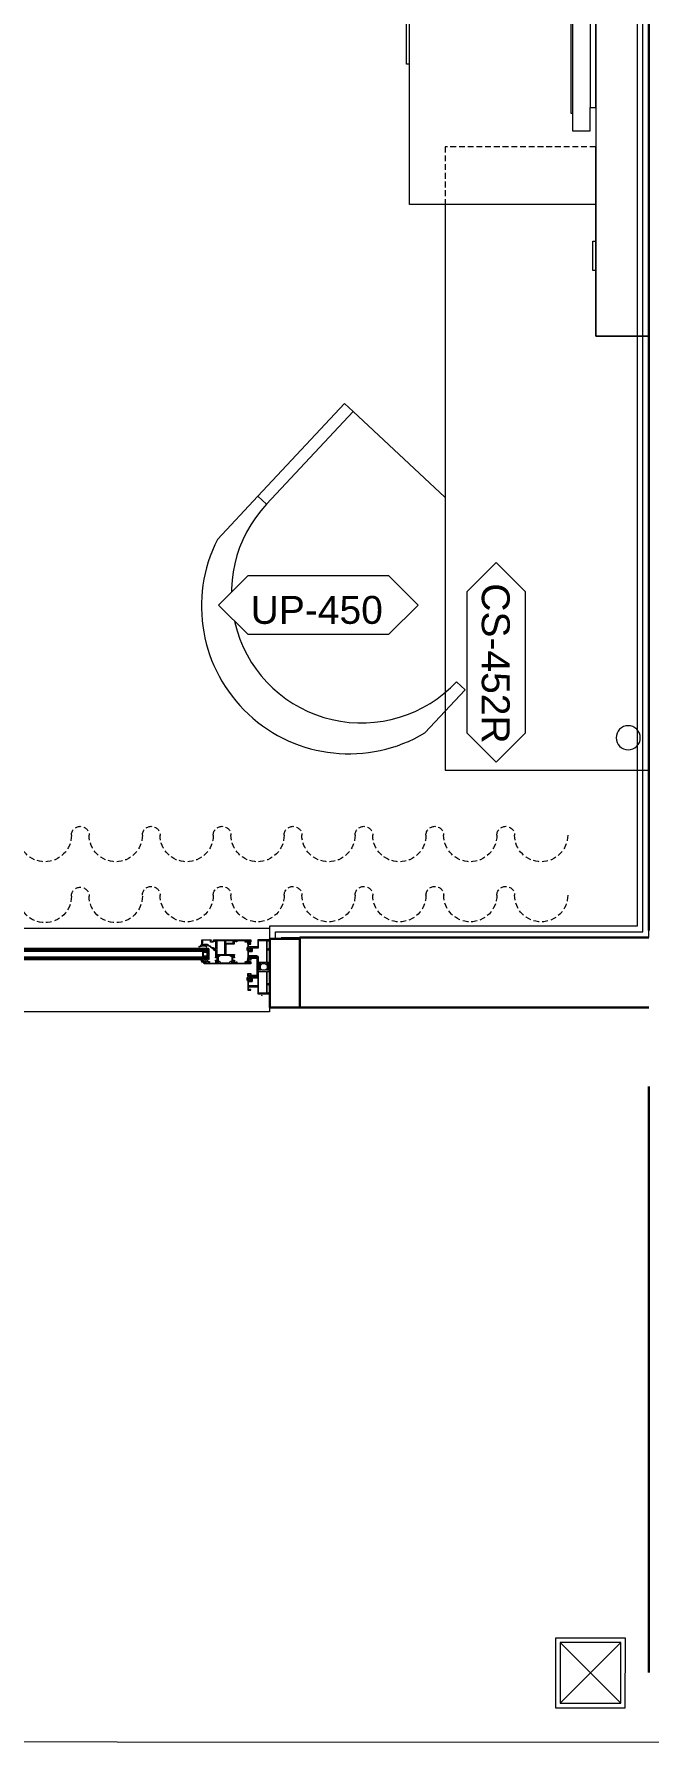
# Model space of a CAD drawing. Header units: centimetres. Extents: x 118932 to 154602, y -32682 to -23521.
# Drawn here: x 140400 to 140532.2, y -27236 to -26868.7 of the extents above; entities that cross this region are included whole.
import ezdxf

# ---------------------------------------------------------------- set-up
doc = ezdxf.new("R2010")
doc.units = ezdxf.units.CM
doc.header["$LTSCALE"] = 50
doc.header["$MEASUREMENT"] = 0
doc.linetypes.add('HIDDEN', pattern=[0.375, 0.25, -0.125])
for name, color, linetype, lineweight, true_color in [('GEN_00_BL_Yazı', 7, 'Continuous', 0, 0x4f5250), ('GEN_02_TF_Islak Hacim', 7, 'Continuous', 5, 0x007cb0), ('GEN_02_TF_Mobilya', 7, 'Continuous', 5, 0x745e3d), ('GEN_02_TF_Pencere', 7, 'Continuous', 9, 0x6093ac), ('GEN_05_ML_Alçıpan_giydirme', 7, 'Continuous', 18, 0x7ebab5), ('GEN_05_ML_Mermer', 7, 'Continuous', 9, 0x9d8692), ('GEN_06_GR_Orta', 7, 'Continuous', 20, 0x7a7b7a), ('KALACAK DUVARLAR', 7, 'Continuous', 30, 0x005387), ('ÖRÜLECEK DUVARLAR', 7, 'Continuous', 30, 0xfaca30)]:
    doc.layers.add(name, color=color, linetype=linetype, lineweight=lineweight, true_color=true_color)
doc.styles.add('Arial_6', font='arial.ttf', dxfattribs={"height": 59.5325})

# ---------------------------------------------------------------- blocks, each defined once
blk = doc.blocks.new('LEVEL 0_E BLOK_GÖRÜNÜŞ')
at = {"layer": 'GEN_06_GR_Orta', "elevation": 0}
blk.add_lwpolyline([(3163.68, -1715.57), (2432.68, -1715.37)], dxfattribs=at)
blk = doc.blocks.new('KALACAK DUVALAR LEVEL 0 D BLOK')
at = {"layer": 'KALACAK DUVARLAR'}
blk.add_line((365.5, 133.41, 0), (365.5, 7.39, 0), dxfattribs=at)
at = {"layer": 'KALACAK DUVARLAR', "elevation": 0}
for points in [[(380.5, 172.91), (380.5, 975.34), (386, 975.34), (386, 990.34), (361.5, 990.34), (361.5, 975.34), (365.5, 975.34), (365.5, 166.92)], [(365.5, 165.44), (290.5, 165.44), (290.5, 150.41), (365.5, 150.41)]]:
    blk.add_lwpolyline(points, dxfattribs=at)
blk = doc.blocks.new('P7_')
at = {"layer": 'GEN_02_TF_Pencere'}
for p, q in [((163302.62, -16172.34, 0), (163302.46, -16172.45, 0)), ((163302.6, -16172.6, 0), (163302.6, -16172.44, 0)), ((163302.87, -16172.34, 0), (163302.62, -16172.34, 0)), ((163302.63, -16172.41, 0), (163302.86, -16172.41, 0)), ((163303.03, -16172.45, 0), (163302.87, -16172.34, 0)), ((163302.89, -16172.44, 0), (163302.89, -16172.6, 0)), ((163301.79, -16173.07, 0), (163301.84, -16173.02, 0)), ((163301.79, -16173.57, 0), (163301.79, -16173.07, 0)), ((163301.79, -16173.22, 0), (163382.72, -16173.22, 0)), ((163301.79, -16173.32, 0), (163382.72, -16173.32, 0)), ((163301.79, -16173.42, 0), (163382.72, -16173.42, 0)), ((163301.79, -16173.52, 0), (163382.72, -16173.52, 0)), ((163301.84, -16173.62, 0), (163301.79, -16173.57, 0)), ((163302.16, -16173.62, 0), (163301.79, -16173.62, 0)), ((163301.79, -16173.62, 0), (163301.79, -16174.82, 0)), ((163301.79, -16174.82, 0), (163301.79, -16173.62, 0)), ((163301.79, -16174.87, 0), (163301.84, -16174.82, 0)), ((163301.79, -16174.82, 0), (163302.16, -16174.82, 0)), ((163301.79, -16174.82, 0), (163301.79, -16174.82, 0)), ((163301.79, -16175.37, 0), (163301.79, -16174.87, 0)), ((163301.79, -16174.92, 0), (163382.72, -16174.92, 0)), ((163301.79, -16175.02, 0), (163382.72, -16175.02, 0)), ((163301.79, -16175.12, 0), (163382.72, -16175.12, 0)), ((163301.79, -16175.22, 0), (163382.72, -16175.22, 0)), ((163301.79, -16175.32, 0), (163382.72, -16175.32, 0)), ((163301.84, -16175.42, 0), (163301.79, -16175.37, 0)), ((163301.83, -16174.82, 0), (163301.83, -16173.62, 0)), ((163301.84, -16175.42, 0), (163382.67, -16175.42, 0)), ((163301.87, -16174.82, 0), (163301.87, -16173.62, 0)), ((163301.91, -16174.82, 0), (163301.91, -16173.62, 0)), ((163301.95, -16174.82, 0), (163301.95, -16173.62, 0)), ((163301.99, -16174.82, 0), (163301.99, -16173.62, 0)), ((163302.01, -16173.77, 0), (163302.16, -16173.62, 0)), ((163302.01, -16174.67, 0), (163302.01, -16173.77, 0)), ((163302.16, -16174.82, 0), (163302.01, -16174.67, 0)), ((163302.03, -16173.75, 0), (163302.03, -16173.62, 0)), ((163302.03, -16174.82, 0), (163302.03, -16174.68, 0)), ((163302.07, -16173.71, 0), (163302.07, -16173.62, 0)), ((163302.07, -16174.82, 0), (163302.07, -16174.72, 0)), ((163302.09, -16173.8, 0), (163302.24, -16173.65, 0)), ((163302.09, -16174.64, 0), (163302.09, -16173.8, 0)), ((163302.24, -16174.79, 0), (163302.09, -16174.64, 0)), ((163302.1, -16172.65, 0), (163302.1, -16172.9, 0)), ((163302.11, -16172.94, 0), (163302.14, -16173, 0)), ((163302.11, -16173.67, 0), (163302.11, -16173.62, 0)), ((163302.11, -16174.82, 0), (163302.11, -16174.76, 0)), ((163302.52, -16172.62, 0), (163302.13, -16172.63, 0)), ((163302.15, -16173.63, 0), (163302.15, -16173.62, 0)), ((163302.15, -16174.82, 0), (163302.15, -16174.8, 0)), ((163302.16, -16173.62, 0), (163382.34, -16173.62, 0)), ((163302.16, -16174.82, 0), (163382.34, -16174.82, 0)), ((163302.21, -16173, 0), (163302.27, -16172.86, 0)), ((163302.24, -16173.65, 0), (163303.09, -16173.65, 0)), ((163302.24, -16173.9, 0), (163302.34, -16173.8, 0)), ((163302.24, -16174.54, 0), (163302.24, -16173.9, 0)), ((163302.34, -16174.64, 0), (163302.24, -16174.54, 0)), ((163303.09, -16174.79, 0), (163302.24, -16174.79, 0)), ((163302.24, -16175.82, 0), (163302.25, -16175.82, 0)), ((163302.33, -16172.86, 0), (163302.38, -16173, 0)), ((163302.34, -16173.8, 0), (163302.94, -16173.8, 0)), ((163302.94, -16174.64, 0), (163302.34, -16174.64, 0)), ((163302.46, -16173, 0), (163302.53, -16172.86, 0)), ((163302.48, -16172.51, 0), (163302.52, -16172.51, 0)), ((163302.52, -16172.51, 0), (163302.52, -16172.62, 0)), ((163302.59, -16172.86, 0), (163302.64, -16173, 0)), ((163302.86, -16172.62, 0), (163302.63, -16172.62, 0)), ((163302.72, -16173, 0), (163302.8, -16172.86, 0)), ((163302.85, -16172.86, 0), (163302.89, -16172.96, 0)), ((163302.88, -16172.62, 0), (163302.88, -16172.62, 0)), ((163302.89, -16172.96, 0), (163302.89, -16172.96, 0)), ((163302.92, -16176.14, 0), (163302.91, -16176.15, 0)), ((163302.93, -16172.83, 0), (163302.93, -16172.81, 0)), ((163302.93, -16172.83, 0), (163302.93, -16172.83, 0)), ((163302.94, -16173.8, 0), (163302.94, -16174.64, 0)), ((163302.97, -16172.62, 0), (163302.97, -16172.51, 0)), ((163302.97, -16172.51, 0), (163303.01, -16172.51, 0)), ((163303.27, -16172.62, 0), (163302.97, -16172.62, 0)), ((163303.24, -16176.13, 0), (163302.97, -16176.13, 0)), ((163302.99, -16173.01, 0), (163303.24, -16173.01, 0)), ((163303.03, -16172.72, 0), (163303.22, -16172.72, 0)), ((163303.22, -16172.92, 0), (163303.03, -16172.92, 0)), ((163303.09, -16173.65, 0), (163303.09, -16174.79, 0)), ((163303.3, -16172.54, 0), (163303.3, -16172.6, 0)), ((163303.32, -16172.81, 0), (163303.32, -16172.83, 0)), ((163303.4, -16172.97, 0), (163303.61, -16173.17, 0)), ((163303.66, -16173.13, 0), (163303.48, -16172.91, 0)), ((163303.57, -16173.02, 0), (163382.67, -16173.02, 0)), ((163303.66, -16173.12, 0), (163382.72, -16173.12, 0)), ((163303.27, -16176.33, 0), (163303.27, -16176.15, 0)), ((163303.33, -16176.36, 0), (163303.3, -16176.36, 0)), ((163303.3, -16176.36, 0), (163303.3, -16176.36, 0))]:
    blk.add_line(p, q, dxfattribs=at)
at = {"layer": 'GEN_02_TF_Pencere', "linetype": 'Continuous'}
for p, q in [((163293.16, -16172.52, 0), (163293.16, -16173.03, 0)), ((163293.18, -16172.52, 0), (163293.18, -16173.03, 0)), ((163293.2, -16172.52, 0), (163293.2, -16173.03, 0)), ((163293.22, -16172.52, 0), (163293.22, -16173.03, 0)), ((163293.24, -16172.52, 0), (163293.24, -16173.03, 0)), ((163293.26, -16172.52, 0), (163293.26, -16173.03, 0)), ((163293.28, -16172.52, 0), (163293.28, -16173.03, 0)), ((163293.3, -16172.52, 0), (163293.3, -16173.03, 0)), ((163293.32, -16172.52, 0), (163293.32, -16173.03, 0)), ((163293.34, -16172.52, 0), (163293.34, -16173.03, 0)), ((163293.36, -16172.52, 0), (163293.36, -16173.03, 0)), ((163293.38, -16172.52, 0), (163293.38, -16173.03, 0)), ((163293.4, -16172.52, 0), (163293.4, -16173.03, 0)), ((163293.42, -16172.52, 0), (163293.42, -16173.03, 0)), ((163293.44, -16172.52, 0), (163293.44, -16173.03, 0)), ((163293.46, -16172.52, 0), (163293.46, -16173.03, 0)), ((163293.16, -16176.92, 0), (163293.16, -16176.41, 0)), ((163293.18, -16176.92, 0), (163293.18, -16176.41, 0)), ((163293.2, -16176.92, 0), (163293.2, -16176.41, 0)), ((163293.22, -16176.92, 0), (163293.22, -16176.41, 0)), ((163293.24, -16176.92, 0), (163293.24, -16176.41, 0)), ((163293.26, -16176.92, 0), (163293.26, -16176.41, 0)), ((163293.28, -16176.92, 0), (163293.28, -16176.41, 0)), ((163293.3, -16176.92, 0), (163293.3, -16176.41, 0)), ((163293.32, -16176.92, 0), (163293.32, -16176.41, 0)), ((163293.34, -16176.92, 0), (163293.34, -16176.41, 0)), ((163293.36, -16176.92, 0), (163293.36, -16176.41, 0)), ((163293.38, -16176.92, 0), (163293.38, -16176.41, 0)), ((163293.4, -16176.92, 0), (163293.4, -16176.41, 0)), ((163293.42, -16176.92, 0), (163293.42, -16176.41, 0)), ((163293.44, -16176.92, 0), (163293.44, -16176.41, 0)), ((163293.46, -16176.92, 0), (163293.46, -16176.41, 0))]:
    blk.add_line(p, q, dxfattribs=at)
at = {"layer": 'GEN_02_TF_Pencere', "extrusion": (0, 0, -1), "elevation": 0}
for points in [[(-163289.22, -16167.88), (-163289.22, -16170.51, 0.414214), (-163289.19, -16170.54), (-163288.75, -16170.54, -0.414214), (-163288.72, -16170.57), (-163288.72, -16170.85), (-163288.72, -16171.01), (-163288.95, -16171.03, -0.957329), (-163288.96, -16170.99, 0.267761), (-163288.94, -16170.98), (-163288.89, -16170.82, 0.843081), (-163288.9, -16170.76), (-163289.35, -16170.76, 0.577366), (-163289.37, -16170.81), (-163289.28, -16170.96, 0.182697), (-163289.27, -16170.97, -0.849744), (-163289.28, -16171.01), (-163289.37, -16171.01, -0.267944), (-163289.63, -16170.86), (-163289.66, -16170.81, 0.267966), (-163289.74, -16170.76), (-163289.83, -16170.76, -1), (-163289.89, -16170.76), (-163289.97, -16170.76, -1), (-163290.03, -16170.76), (-163290.09, -16170.76), (-163290.11, -16170.8), (-163290.13, -16170.76), (-163290.26, -16170.76, 0.267964), (-163290.34, -16170.81), (-163290.37, -16170.86, -0.267944), (-163290.63, -16171.01), (-163290.72, -16171.01, -0.849637), (-163290.73, -16170.97, 0.182928), (-163290.72, -16170.96), (-163290.63, -16170.81, 0.577366), (-163290.65, -16170.76), (-163291.11, -16170.76, 0.843087), (-163291.12, -16170.82), (-163291.06, -16170.98, 0.268123), (-163291.04, -16170.99, -0.957545), (-163291.05, -16171.03), (-163291.35, -16171.01, -0.493156), (-163291.36, -16170.98), (-163291.33, -16170.9, -0.312805), (-163291.31, -16170.88, 0.41134), (-163291.29, -16170.85), (-163291.29, -16169.55, 0.414214), (-163291.49, -16169.35), (-163293.26, -16169.35, 0.414214), (-163293.29, -16169.38), (-163293.24, -16169.52, -0.414214), (-163293.27, -16169.55), (-163293.41, -16169.55, -0.414214), (-163293.44, -16169.52), (-163293.44, -16169.17, -0.399096), (-163293.39, -16169.12), (-163293.01, -16169.1, -0.429495), (-163292.98, -16169.13), (-163292.98, -16169.15, 0.414214), (-163292.93, -16169.2), (-163292.74, -16169.2, 0.414214), (-163292.64, -16169.1), (-163292.64, -16168.6, 0.414214), (-163292.74, -16168.5), (-163292.93, -16168.5, 0.414214), (-163292.98, -16168.55), (-163292.98, -16168.57, -0.429487), (-163293.01, -16168.6), (-163293.39, -16168.58, -0.399104), (-163293.44, -16168.53), (-163293.44, -16166.58, -0.414214), (-163293.34, -16166.48), (-163292.82, -16166.48, -0.414214), (-163292.79, -16166.51), (-163292.79, -16166.6, -0.400696), (-163292.81, -16166.63), (-163293.25, -16166.65, 0.400696), (-163293.28, -16166.68), (-163293.28, -16167.19, 0.414214), (-163293.25, -16167.22), (-163291.32, -16167.22, 0.414214), (-163291.29, -16167.19), (-163291.29, -16165.83, -0.414214), (-163291.14, -16165.68), (-163288.75, -16165.68, -0.414214), (-163288.72, -16165.71), (-163288.72, -16165.93, -0.414214), (-163288.87, -16166.08), (-163288.9, -16166.08, -0.414214), (-163288.92, -16166.06), (-163288.92, -16166.01, -0.36604), (-163288.89, -16165.98, 0.365984), (-163288.87, -16165.95), (-163288.87, -16165.86, 0.414214), (-163288.9, -16165.83), (-163289.01, -16165.83, 0.367429), (-163289.03, -16165.86, -0.364526), (-163289.06, -16165.88), (-163289.19, -16165.88, 0.414214), (-163289.22, -16165.91), (-163289.22, -16166.75), (-163289.25, -16166.78), (-163289.22, -16166.81), (-163289.22, -16167.65, 0.414214), (-163289.19, -16167.68), (-163289.06, -16167.68, -0.364526), (-163289.03, -16167.71, 0.367429), (-163289.01, -16167.73), (-163288.9, -16167.73, 0.414214), (-163288.87, -16167.7), (-163288.87, -16167.61, 0.365984), (-163288.89, -16167.58, -0.36604), (-163288.92, -16167.55), (-163288.92, -16167.5, -0.414214), (-163288.9, -16167.48), (-163288.87, -16167.48, -0.414214), (-163288.72, -16167.63), (-163288.72, -16167.8, -0.414214), (-163288.8, -16167.88), (-163289.22, -16167.88)], [(-163291.29, -16169.12), (-163291.29, -16167.43, 0.414189), (-163291.32, -16167.4), (-163293.23, -16167.4, 0.414238), (-163293.26, -16167.43), (-163293.26, -16168.32, 0.414214), (-163293.23, -16168.35), (-163292.54, -16168.35, -0.414214), (-163292.44, -16168.45), (-163292.44, -16169.05, 0.414214), (-163292.34, -16169.15), (-163291.32, -16169.15, 0.414214), (-163291.29, -16169.12)], [(-163293.44, -16168.41, 0.064394), (-163293.52, -16168.62, 0.064394), (-163293.55, -16168.84, 0.129325), (-163293.44, -16169.27), (-163293.44, -16169.12, -0.399528), (-163293.41, -16169.09), (-163292.99, -16169.07, -0.414214), (-163292.96, -16169.1), (-163292.96, -16169.13, 0.414214), (-163292.93, -16169.16), (-163292.93, -16169.16, 0.295923), (-163292.84, -16169.1, 0.104809), (-163292.78, -16168.84, 0.104809), (-163292.84, -16168.58, 0.295923), (-163292.93, -16168.52), (-163292.93, -16168.52, 0.414214), (-163292.96, -16168.55), (-163292.96, -16168.58, -0.414214), (-163292.99, -16168.61), (-163293.41, -16168.59, -0.399528), (-163293.44, -16168.56), (-163293.44, -16168.41)], [(-163293.29, -16168.7), (-163292.97, -16168.71, -0.337036), (-163292.94, -16168.74, -0.054259), (-163292.93, -16168.84, -0.054259), (-163292.94, -16168.95, -0.337036), (-163292.97, -16168.97), (-163293.29, -16168.99, -0.32284), (-163293.32, -16168.97, -0.093955), (-163293.35, -16168.84, -0.093955), (-163293.32, -16168.72, -0.32284), (-163293.29, -16168.7)], [(-163288.75, -16177.33), (-163291.14, -16177.33, -0.414214), (-163291.29, -16177.18), (-163291.29, -16175.81, 0.414214), (-163291.32, -16175.78), (-163293.25, -16175.78, 0.414214), (-163293.28, -16175.81), (-163293.28, -16176.32, 0.400696), (-163293.25, -16176.35), (-163292.81, -16176.38, -0.400696), (-163292.79, -16176.41), (-163292.79, -16176.5, -0.414214), (-163292.82, -16176.53), (-163293.34, -16176.53, -0.414214), (-163293.44, -16176.43), (-163293.44, -16175.6, -0.399104), (-163293.39, -16175.55), (-163293.01, -16175.53, -0.429487), (-163292.98, -16175.56), (-163292.98, -16175.58, 0.414214), (-163292.93, -16175.63), (-163292.74, -16175.63, 0.414214), (-163292.64, -16175.53), (-163292.64, -16175.03, 0.414214), (-163292.74, -16174.93), (-163292.93, -16174.93, 0.414214), (-163292.98, -16174.98), (-163292.98, -16175, -0.429495), (-163293.01, -16175.03), (-163293.39, -16175.02, -0.399096), (-163293.44, -16174.97), (-163293.44, -16173.49, -0.414214), (-163293.41, -16173.46), (-163293.27, -16173.46, -0.518649), (-163293.24, -16173.5), (-163293.28, -16173.62, 0.518649), (-163293.25, -16173.66), (-163291.49, -16173.66, 0.414214), (-163291.29, -16173.46), (-163291.29, -16172.16, 0.41134), (-163291.31, -16172.13, -0.312805), (-163291.33, -16172.11), (-163291.36, -16172.03, -0.493156), (-163291.35, -16172), (-163291.05, -16171.98, -0.957545), (-163291.04, -16172.02, 0.268123), (-163291.06, -16172.03), (-163291.12, -16172.19, 0.843087), (-163291.11, -16172.25), (-163290.65, -16172.25, 0.577366), (-163290.63, -16172.2), (-163290.72, -16172.04, 0.182928), (-163290.73, -16172.03, -0.849637), (-163290.72, -16172), (-163290.63, -16172, -0.267944), (-163290.37, -16172.15), (-163290.34, -16172.2, 0.267964), (-163290.26, -16172.25), (-163290.13, -16172.25), (-163290.11, -16172.21), (-163290.09, -16172.25), (-163290.03, -16172.25, -1), (-163289.97, -16172.25), (-163289.89, -16172.25, -1), (-163289.83, -16172.25), (-163289.74, -16172.25, 0.267966), (-163289.66, -16172.2), (-163289.63, -16172.15, -0.267944), (-163289.37, -16172), (-163289.28, -16172, -0.849744), (-163289.27, -16172.03, 0.182697), (-163289.28, -16172.04), (-163289.37, -16172.2, 0.577366), (-163289.35, -16172.25), (-163288.9, -16172.25, 0.843081), (-163288.89, -16172.19), (-163288.94, -16172.03, 0.267761), (-163288.96, -16172.02, -0.957329), (-163288.95, -16171.98), (-163288.72, -16172), (-163288.72, -16172.16), (-163288.72, -16172.43, -0.414214), (-163288.75, -16172.46), (-163289.19, -16172.46, 0.414214), (-163289.22, -16172.49), (-163289.22, -16175.13), (-163288.8, -16175.13, -0.414214), (-163288.72, -16175.21), (-163288.72, -16175.38, -0.414214), (-163288.87, -16175.53), (-163288.9, -16175.53, -0.414214), (-163288.92, -16175.51), (-163288.92, -16175.45, -0.36604), (-163288.89, -16175.42, 0.365984), (-163288.87, -16175.4), (-163288.87, -16175.31, 0.414214), (-163288.9, -16175.28), (-163289.01, -16175.28, 0.367429), (-163289.03, -16175.3, -0.364526), (-163289.06, -16175.33), (-163289.19, -16175.33, 0.414214), (-163289.22, -16175.36), (-163289.22, -16176.2), (-163289.25, -16176.23), (-163289.22, -16176.26), (-163289.22, -16177.1, 0.414214), (-163289.19, -16177.13), (-163289.06, -16177.13, -0.364526), (-163289.03, -16177.15, 0.367429), (-163289.01, -16177.18), (-163288.9, -16177.18, 0.414214), (-163288.87, -16177.15), (-163288.87, -16177.06, 0.365984), (-163288.89, -16177.03, -0.36604), (-163288.92, -16177), (-163288.92, -16176.95, -0.414214), (-163288.9, -16176.93), (-163288.87, -16176.93, -0.414214), (-163288.72, -16177.08), (-163288.72, -16177.3, -0.414214), (-163288.75, -16177.33)], [(-163289.02, -16171.93), (-163289.02, -16171.08, -0.131652), (-163289, -16171.02), (-163288.9, -16170.84), (-163288.9, -16170.8, 0.414214), (-163288.94, -16170.76), (-163289.28, -16170.76, 0.414214), (-163289.32, -16170.8), (-163289.32, -16170.84), (-163289.21, -16171.02, -0.131652), (-163289.2, -16171.08), (-163289.2, -16171.93, -0.131652), (-163289.21, -16171.99), (-163289.32, -16172.17), (-163289.32, -16172.2, 0.414214), (-163289.28, -16172.24), (-163288.94, -16172.24, 0.414214), (-163288.9, -16172.2), (-163288.9, -16172.17), (-163289, -16171.99, -0.131652), (-163289.02, -16171.93)], [(-163291.11, -16177.15), (-163289.4, -16177.15), (-163289.4, -16172.46), (-163291.11, -16172.46), (-163291.11, -16173.46, -0.414214), (-163291.49, -16173.84), (-163293.23, -16173.84, 0.414214), (-163293.26, -16173.87), (-163293.26, -16174.75, 0.414214), (-163293.23, -16174.78), (-163292.54, -16174.78, -0.414214), (-163292.44, -16174.88), (-163292.44, -16175.48, 0.414214), (-163292.34, -16175.58), (-163291.21, -16175.58, -0.414214), (-163291.11, -16175.68), (-163291.11, -16177.15)], [(-163290.77, -16171.93), (-163290.77, -16171.08, -0.131652), (-163290.76, -16171.02), (-163290.65, -16170.84), (-163290.65, -16170.8, 0.414214), (-163290.69, -16170.76), (-163291.03, -16170.76, 0.414214), (-163291.07, -16170.8), (-163291.07, -16170.84), (-163290.97, -16171.02, -0.131652), (-163290.95, -16171.08), (-163290.95, -16171.93, -0.131652), (-163290.97, -16171.99), (-163291.07, -16172.17), (-163291.07, -16172.2, 0.414214), (-163291.03, -16172.24), (-163290.69, -16172.24, 0.414214), (-163290.65, -16172.2), (-163290.65, -16172.17), (-163290.76, -16171.99, -0.131652), (-163290.77, -16171.93)], [(-163292.78, -16169.39, 0.198912), (-163292.79, -16169.37, 0.198912), (-163292.81, -16169.36), (-163293.22, -16169.36, 0.518649), (-163293.25, -16169.4), (-163293.21, -16169.52, -0.518649), (-163293.24, -16169.56), (-163293.4, -16169.56, 0.414214), (-163293.43, -16169.59), (-163293.43, -16170.05, 0.414214), (-163293.4, -16170.08), (-163292.81, -16170.08, 0.414214), (-163292.78, -16170.05), (-163292.78, -16169.71), (-163291.43, -16169.71), (-163291.43, -16171.49), (-163291.43, -16173.28), (-163292.78, -16173.28), (-163292.78, -16172.94, 0.414214), (-163292.81, -16172.91), (-163293.4, -16172.91, 0.414214), (-163293.43, -16172.94), (-163293.43, -16173.4, 0.414214), (-163293.4, -16173.43), (-163293.24, -16173.43, -0.518649), (-163293.21, -16173.47), (-163293.25, -16173.59, 0.518649), (-163293.22, -16173.63), (-163292.81, -16173.63, 0.414214), (-163292.78, -16173.6), (-163292.78, -16173.43, -0.414214), (-163292.75, -16173.4), (-163291.34, -16173.4, 0.414214), (-163291.31, -16173.37), (-163291.31, -16171.49), (-163291.31, -16169.62, 0.414214), (-163291.34, -16169.59), (-163292.75, -16169.59, -0.414214), (-163292.78, -16169.56), (-163292.78, -16169.39)], [(-163292.82, -16172.12), (-163302.76, -16172.12, 0.414214), (-163302.79, -16172.15), (-163302.79, -16172.59, 0.414214), (-163302.76, -16172.62), (-163302.56, -16172.62, 0.414214), (-163302.49, -16172.55, 0.414214), (-163302.52, -16172.52), (-163302.6, -16172.52, -0.414214), (-163302.65, -16172.47), (-163302.65, -16172.35, -0.414214), (-163302.6, -16172.3), (-163301.93, -16172.3, -0.414214), (-163301.88, -16172.35), (-163301.88, -16172.47, -0.414214), (-163301.93, -16172.52), (-163302.01, -16172.52, 0.414214), (-163302.04, -16172.55, 0.414214), (-163301.97, -16172.62), (-163301.66, -16172.62, 0.414214), (-163301.61, -16172.57), (-163301.61, -16172.55, 0.414214), (-163301.64, -16172.52), (-163301.71, -16172.52, -0.414214), (-163301.74, -16172.49), (-163301.74, -16172.32), (-163300.32, -16172.32, -0.414214), (-163300.29, -16172.35), (-163300.29, -16172.62), (-163300.36, -16172.88, 0.700075), (-163300.25, -16172.95), (-163300.23, -16172.94), (-163300.06, -16172.77, 0.617785), (-163300.07, -16172.71, -0.283333), (-163300.1, -16172.69), (-163300.15, -16172.5), (-163300.15, -16172.48, -0.673162), (-163300.1, -16172.46, 0.202354), (-163300.07, -16172.47), (-163299.69, -16172.47, -0.415901), (-163299.66, -16172.5), (-163299.66, -16172.52, -0.137872), (-163299.66, -16172.54), (-163299.76, -16172.69, 0.585714), (-163299.74, -16172.72), (-163299.6, -16172.72, 0.30109), (-163299.51, -16172.67), (-163299.35, -16172.41, -0.261413), (-163299.27, -16172.37), (-163298.44, -16172.37), (-163298.42, -16172.4), (-163298.4, -16172.37), (-163298.34, -16172.37, 1), (-163298.28, -16172.37), (-163298.2, -16172.37, 1), (-163298.14, -16172.37), (-163297.35, -16172.37, -0.261413), (-163297.27, -16172.41), (-163297.11, -16172.67, 0.261381), (-163297.03, -16172.72), (-163296.88, -16172.72, 0.585524), (-163296.87, -16172.69), (-163296.96, -16172.54, -0.137707), (-163296.96, -16172.52), (-163296.96, -16172.5, -0.414214), (-163296.93, -16172.47), (-163296.55, -16172.47, 0.202488), (-163296.52, -16172.46, -0.673126), (-163296.47, -16172.48), (-163296.47, -16172.5), (-163296.52, -16172.69, -0.283536), (-163296.55, -16172.71, 0.617796), (-163296.56, -16172.77), (-163296.39, -16172.94), (-163296.37, -16172.95, 0.700399), (-163296.27, -16172.88), (-163296.34, -16172.62), (-163296.34, -16172.35, -0.414214), (-163296.31, -16172.32), (-163295.99, -16172.32, -0.414214), (-163295.96, -16172.35), (-163295.96, -16172.56, 0.414214), (-163295.93, -16172.59), (-163295.77, -16172.59, 0.414214), (-163295.74, -16172.56), (-163295.74, -16172.5, 0.414214), (-163295.77, -16172.47), (-163295.84, -16172.47), (-163295.84, -16172.32), (-163293.84, -16172.32), (-163293.84, -16172.47), (-163293.94, -16172.47, 0.414214), (-163293.97, -16172.5), (-163293.97, -16172.57, 0.414214), (-163293.92, -16172.62), (-163293.61, -16172.62, 0.414214), (-163293.54, -16172.55, 0.414214), (-163293.57, -16172.52), (-163293.65, -16172.52, -0.414214), (-163293.7, -16172.47), (-163293.7, -16172.35, -0.414214), (-163293.65, -16172.3), (-163292.98, -16172.3, -0.414214), (-163292.93, -16172.35), (-163292.93, -16172.47, -0.414214), (-163292.98, -16172.52), (-163293.06, -16172.52, 0.414214), (-163293.09, -16172.55, 0.414214), (-163293.02, -16172.62), (-163292.82, -16172.62, 0.414214), (-163292.79, -16172.59), (-163292.79, -16172.15, 0.414214), (-163292.82, -16172.12)], [(-163292.89, -16169.49, -0.190395), (-163292.88, -16169.51), (-163292.88, -16169.95, -0.414214), (-163292.91, -16169.98), (-163293.3, -16169.98, -0.414214), (-163293.33, -16169.95), (-163293.33, -16169.69, -0.414214), (-163293.3, -16169.66), (-163293.26, -16169.66, 0.505029), (-163293.12, -16169.47), (-163292.91, -16169.48, -0.190395), (-163292.89, -16169.49)], [(-163293.44, -16174.85, 0.064394), (-163293.52, -16175.06, 0.064394), (-163293.55, -16175.28, 0.129325), (-163293.44, -16175.71), (-163293.44, -16175.56, -0.399528), (-163293.41, -16175.53), (-163292.99, -16175.51, -0.414214), (-163292.96, -16175.54), (-163292.96, -16175.57, 0.414214), (-163292.93, -16175.6), (-163292.93, -16175.6, 0.295923), (-163292.84, -16175.54, 0.104809), (-163292.78, -16175.28, 0.104809), (-163292.84, -16175.02, 0.295923), (-163292.93, -16174.96), (-163292.93, -16174.96, 0.414214), (-163292.96, -16174.99), (-163292.96, -16175.02, -0.414214), (-163292.99, -16175.05), (-163293.41, -16175.03, -0.399528), (-163293.44, -16175), (-163293.44, -16174.85)], [(-163300.76, -16177.32), (-163292.82, -16177.33, 0.198912), (-163292.79, -16177.32, 0.198912), (-163292.79, -16177.3), (-163292.79, -16176.86, 0.414214), (-163292.82, -16176.83), (-163293.02, -16176.82, 0.414214), (-163293.09, -16176.89, 0.414214), (-163293.06, -16176.93), (-163292.98, -16176.93, -0.414214), (-163292.93, -16176.97), (-163292.93, -16177.1, -0.414214), (-163292.98, -16177.15), (-163293.65, -16177.14, -0.414214), (-163293.7, -16177.09), (-163293.7, -16176.97, -0.414214), (-163293.65, -16176.92), (-163293.57, -16176.92, 0.414214), (-163293.54, -16176.89, 0.414214), (-163293.61, -16176.82), (-163293.92, -16176.82, 0.414214), (-163293.97, -16176.87), (-163293.97, -16176.94, 0.414214), (-163293.94, -16176.97), (-163293.84, -16176.97), (-163293.84, -16177.12), (-163295.84, -16177.12), (-163295.84, -16176.97), (-163295.77, -16176.97, 0.414214), (-163295.74, -16176.94), (-163295.74, -16176.88, 0.414214), (-163295.77, -16176.85), (-163295.93, -16176.85, 0.414214), (-163295.96, -16176.88), (-163295.96, -16177.09, -0.414214), (-163295.99, -16177.12), (-163296.34, -16177.12), (-163296.33, -16176.42, 0.414213), (-163296.36, -16176.39), (-163298.13, -16176.39), (-163298.13, -16175.31), (-163298.16, -16175.28), (-163298.13, -16175.25), (-163298.13, -16174.17), (-163296.38, -16174.17, 0.414277), (-163296.28, -16174.07), (-163296.28, -16174.04, 0.339312), (-163296.3, -16174.02), (-163296.32, -16174.01, -0.339802), (-163296.33, -16173.99), (-163296.33, -16173.81), (-163296.26, -16173.55, 0.700085), (-163296.37, -16173.47), (-163296.39, -16173.48), (-163296.56, -16173.66, 0.617948), (-163296.54, -16173.72, -0.283637), (-163296.52, -16173.74), (-163296.47, -16173.92), (-163296.47, -16173.94, -0.673161), (-163296.52, -16173.96, 0.202488), (-163296.54, -16173.95), (-163296.93, -16173.95, -0.414214), (-163296.96, -16173.92), (-163296.96, -16173.9, -0.137872), (-163296.96, -16173.89), (-163296.86, -16173.73, 0.585524), (-163296.88, -16173.7), (-163297.02, -16173.7, 0.261413), (-163297.11, -16173.75), (-163297.18, -16173.87, -0.261413), (-163297.27, -16173.92), (-163298.18, -16173.92), (-163299.35, -16173.92, -0.261413), (-163299.43, -16173.87), (-163299.51, -16173.75, 0.261413), (-163299.59, -16173.7), (-163299.74, -16173.7, 0.585524), (-163299.75, -16173.73), (-163299.66, -16173.88, -0.137872), (-163299.66, -16173.9), (-163299.66, -16173.92, -0.414214), (-163299.69, -16173.95), (-163300.07, -16173.95, 0.202488), (-163300.09, -16173.96, -0.673161), (-163300.15, -16173.94), (-163300.15, -16173.92), (-163300.09, -16173.74, -0.283637), (-163300.07, -16173.71, 0.617948), (-163300.06, -16173.65), (-163300.23, -16173.48), (-163300.25, -16173.47, 0.700085), (-163300.35, -16173.54), (-163300.28, -16173.8), (-163300.28, -16175.09, -0.414214), (-163300.31, -16175.12), (-163300.45, -16175.12, -0.414214), (-163300.48, -16175.09), (-163300.48, -16175, 0.463003), (-163300.52, -16174.97, 0.372825), (-163300.6, -16175.07), (-163300.6, -16175.09, -0.414214), (-163300.63, -16175.12), (-163300.7, -16175.12, 0.414214), (-163300.78, -16175.2), (-163300.78, -16175.37, 0.414214), (-163300.63, -16175.52), (-163300.61, -16175.52, 0.414214), (-163300.58, -16175.49), (-163300.58, -16175.45, 0.380812), (-163300.61, -16175.42, -0.365977), (-163300.63, -16175.39), (-163300.63, -16175.3, -0.414214), (-163300.6, -16175.27), (-163300.49, -16175.27, -0.365977), (-163300.46, -16175.3, 0.369187), (-163300.44, -16175.32), (-163300.31, -16175.32, -0.414214), (-163300.28, -16175.35), (-163300.28, -16176.19), (-163300.25, -16176.22), (-163300.28, -16176.25), (-163300.29, -16177.09, -0.414214), (-163300.32, -16177.12), (-163300.44, -16177.12, 0.365995), (-163300.47, -16177.15, -0.365977), (-163300.5, -16177.17), (-163300.61, -16177.17, -0.414214), (-163300.64, -16177.14), (-163300.64, -16177.05, -0.374045), (-163300.61, -16177.02, 0.366034), (-163300.59, -16176.99), (-163300.59, -16176.95, 0.414214), (-163300.62, -16176.92), (-163300.64, -16176.92, 0.414214), (-163300.79, -16177.07), (-163300.79, -16177.29, 0.414214), (-163300.76, -16177.32)], [(-163292.88, -16173.04), (-163292.88, -16173.48, -0.395113), (-163292.91, -16173.51), (-163293.12, -16173.52, 0.505029), (-163293.26, -16173.33), (-163293.3, -16173.33, -0.414214), (-163293.33, -16173.3), (-163293.33, -16173.04, -0.414214), (-163293.3, -16173.01), (-163292.91, -16173.01, -0.414214), (-163292.88, -16173.04)], [(-163293.29, -16175.13), (-163292.97, -16175.15, -0.337036), (-163292.94, -16175.17, -0.054259), (-163292.93, -16175.28, -0.054259), (-163292.94, -16175.38, -0.337036), (-163292.97, -16175.41), (-163293.29, -16175.42, -0.32284), (-163293.32, -16175.4, -0.093955), (-163293.35, -16175.28, -0.093955), (-163293.32, -16175.15, -0.32284), (-163293.29, -16175.13)], [(-163296.82, -16173.64), (-163296.82, -16172.79, 0.131653), (-163296.84, -16172.73), (-163296.94, -16172.55), (-163296.94, -16172.51, -0.414213), (-163296.9, -16172.47), (-163296.56, -16172.47, -0.414214), (-163296.52, -16172.51), (-163296.52, -16172.55), (-163296.62, -16172.73, 0.131652), (-163296.64, -16172.79), (-163296.64, -16173.64, 0.131652), (-163296.62, -16173.7), (-163296.52, -16173.88), (-163296.52, -16173.91, -0.414214), (-163296.56, -16173.95), (-163296.9, -16173.95, -0.414213), (-163296.94, -16173.91), (-163296.94, -16173.88), (-163296.84, -16173.7, 0.131652), (-163296.82, -16173.64)], [(-163299.82, -16173.63), (-163299.82, -16172.79, -0.131653), (-163299.8, -16172.73), (-163299.7, -16172.55), (-163299.7, -16172.51, 0.414213), (-163299.74, -16172.47), (-163300.08, -16172.47, 0.414214), (-163300.12, -16172.51), (-163300.12, -16172.55), (-163300.01, -16172.73, -0.131652), (-163300, -16172.79), (-163300, -16173.63, -0.131652), (-163300.01, -16173.69), (-163300.12, -16173.87), (-163300.12, -16173.91, 0.414214), (-163300.08, -16173.95), (-163299.74, -16173.95, 0.414213), (-163299.7, -16173.91), (-163299.7, -16173.87), (-163299.8, -16173.69, -0.131652), (-163299.82, -16173.63)], [(-163303.24, -16177.33), (-163301.32, -16177.33, 0.41421), (-163301.29, -16177.3), (-163301.29, -16177.24, 0.41421), (-163301.32, -16177.21), (-163301.34, -16177.21), (-163301.34, -16176.91), (-163301.07, -16176.91), (-163301.04, -16176.94, 0.414213), (-163301, -16176.95), (-163300.83, -16176.85, 0.767327), (-163300.85, -16176.79), (-163301.36, -16176.79, 0.414213), (-163301.46, -16176.89), (-163301.46, -16177.16, -0.414213), (-163301.51, -16177.21), (-163303.1, -16177.21, -0.414213), (-163303.15, -16177.16), (-163303.15, -16176.3, -0.414213), (-163303.1, -16176.25), (-163303.04, -16176.25, -0.127549), (-163303.01, -16176.25, 0.13898), (-163302.41, -16176.39), (-163302.27, -16176.39, 0.215322), (-163302.03, -16176.29, -0.168624), (-163301.57, -16176.03, 0.197358), (-163301.36, -16175.9), (-163301.26, -16175.74, -0.244575), (-163301.11, -16175.67), (-163300.83, -16175.67, 0.767327), (-163300.8, -16175.56), (-163301, -16175.45, 0.577351), (-163301.05, -16175.48), (-163301.05, -16175.55), (-163301.11, -16175.55, 0.244575), (-163301.35, -16175.67), (-163301.46, -16175.83, -0.197358), (-163301.59, -16175.91, 0.168624), (-163302.12, -16176.21, -0.215322), (-163302.27, -16176.27), (-163302.51, -16176.27, -0.114883), (-163302.95, -16176.15, 0.126996), (-163303.05, -16176.13), (-163303.24, -16176.13, 0.414213), (-163303.27, -16176.16), (-163303.27, -16177.3, 0.414213), (-163303.24, -16177.33)], [(-163298.21, -16176.6, -0.198912), (-163298.19, -16176.59), (-163296.57, -16176.59, -0.414214), (-163296.54, -16176.62), (-163296.54, -16177.09, -0.414214), (-163296.57, -16177.12), (-163298.19, -16177.12, -0.414214), (-163298.22, -16177.09), (-163298.22, -16176.62, -0.198912), (-163298.21, -16176.6)]]:
    blk.add_lwpolyline(points, format="xyb", close=True, dxfattribs=at)
for points in [[(-163289.4, -16170.54), (-163289.4, -16165.86), (-163291.11, -16165.86), (-163291.11, -16170.54), (-163289.4, -16170.54)], [(-163298.38, -16177.12), (-163300.09, -16177.12), (-163300.08, -16174.17), (-163298.37, -16174.17), (-163298.38, -16177.12)]]:
    blk.add_lwpolyline(points, close=True, dxfattribs=at)
at = {"layer": 'GEN_02_TF_Pencere', "linetype": 'Continuous', "elevation": 0}
for points in [[(163293.65, -16172.52), (163292.97, -16172.52), (163292.97, -16172.43), (163293.65, -16172.43), (163293.65, -16172.52)], [(163292.97, -16176.92), (163293.65, -16176.92), (163293.65, -16177.01), (163292.97, -16177.01), (163292.97, -16176.92)]]:
    blk.add_lwpolyline(points, close=True, dxfattribs=at)
at = {"layer": 'GEN_02_TF_Pencere'}
blk.add_arc((163290.64, -16165.48, 0), 0.332, 142.1442, 217.8558, dxfattribs=at)
at = {"layer": 'GEN_02_TF_Pencere', "extrusion": (0, 0, -1)}
for centre, major_axis, start_param, end_param in [((163302.48, -16172.48, 0), (-0.04, 0), 4.711234, 7.229163), ((163302.63, -16172.44, 0), (-0.03, 0), -0.001157, 1.56964), ((163302.86, -16172.44, 0), (0.03, 0), 4.711233, 6.282031), ((163303.01, -16172.47, 0), (0.04, 0), -0.948289, 1.56964), ((163302.13, -16172.65, 0), (0.03, 0), 3.140437, 4.711235), ((163302.2, -16172.9, 0), (0.1, 0), 2.680578, 3.140437), ((163302.18, -16172.98, 0), (-0.0413, 0), 3.504733, 5.82217), ((163302.3, -16172.87, 0), (0.03, 0), 3.490789, 5.931679), ((163302.42, -16172.98, 0), (0.0413, 0), 0.458704, 2.776141), ((163302.56, -16172.87, 0), (-0.03, 0), 0.487351, 2.788352), ((163302.63, -16172.6, 0), (-0.03, 0), 4.711232, 6.282029), ((163302.68, -16172.98, 0), (0.0413, 0), 0.458705, 2.776142), ((163302.83, -16172.87, 0), (0.03, 0), 3.628945, 5.929947), ((163302.86, -16172.6, 0), (-0.03, 0), 3.925836, 4.711232), ((163302.86, -16172.6, 0), (-0.03, 0), 3.140439, 3.925836), ((163302.99, -16172.92, 0), (0.1, 0), 2.178997, 2.788351), ((163303.03, -16172.81, 0), (0.1, 0), 3.140436, 4.711234), ((163303.03, -16172.83, 0), (0.1, 0), 1.569641, 3.140438), ((163302.99, -16172.92, 0), (-0.1, 0), 4.711235, 5.320589), ((163303.22, -16172.81, 0), (0.1, 0), 4.711232, 6.28203), ((163303.22, -16172.83, 0), (-0.1, 0), 3.140436, 4.711234), ((163303.24, -16172.92, 0), (-0.1, 0), 3.745027, 4.711234), ((163303.27, -16172.6, 0), (0.03, 0), -0.001157, 1.56964), ((163303.33, -16172.54, 0), (0.03, 0), 3.140437, 6.105223), ((163303.36, -16173, 0), (0.0509, 0), 3.745027, 5.454025), ((163307.66, -16172.01, 0), (4.34, 0), 2.949895, 3.003759), ((163303.89, -16172.65, 0), (0.5, 0), 2.512106, 2.949893), ((163303.63, -16173.14, 0), (0.0344, 0), -0.614619, 2.340265)]:
    blk.add_ellipse(centre, major_axis=major_axis, ratio=0.881548, start_param=start_param, end_param=end_param, dxfattribs=at)
at = {"layer": 'GEN_02_TF_Pencere'}
for centre, major_axis, start_param, end_param in [((163302.24, -16175.86, 0), (-0.05, 0), -1.570583, 0.325144), ((163304.53, -16173.64, 0), (3.54, 0), 3.990064, 4.134382), ((163302.24, -16175.85, 0), (0.0382, 0), 0.629084, 1.300082), ((163302.79, -16175.23, 0), (-0.88, 0), 0.944914, 1.386057), ((163302.76, -16175.94, 0), (-0.286, 0), 0.956763, 2.099792), ((163302.92, -16174.68, 0), (-1.55, 0), 1.378609, 1.866448), ((163302.97, -16176.21, 0), (0.1, 0), 1.57081, 2.088079), ((163303.24, -16176.15, 0), (0.03, 0), 0.000001, 1.570795), ((163305.71, -16183.1, 0), (8.86, 0), 1.777943, 1.838474), ((163304.06, -16176.39, 0), (0.64, 0), 1.805526, 2.955356), ((163303.9, -16175.85, 0), (-0.03, 0), 3.142037, 4.994419), ((163303.9, -16175.85, 0), (0.03, 0), -1.226961, -0.000036), ((163303.3, -16176.33, 0), (0.03, 0), 3.141594, 4.712388), ((163303.33, -16176.28, 0), (-0.1, 0), 1.570967, 2.940044)]:
    blk.add_ellipse(centre, major_axis=major_axis, ratio=0.839387, start_param=start_param, end_param=end_param, dxfattribs=at)
at = {"layer": 'GEN_05_ML_Mermer', "elevation": 0}
blk.add_lwpolyline([(163483.72, -16179.82), (163288.72, -16179.82), (163288.72, -16161.83), (163483.72, -16161.83)], close=True, dxfattribs=at)
blk = doc.blocks.new('dograma level 0 d blok')
at = {"layer": 'GEN_05_ML_Alçıpan_giydirme', "color": 1, "rotation": 180}
blk.add_blockref('P7_', (163759.18, -16010.46, 0), dxfattribs=at)
blk = doc.blocks.new('UP-450_Chair')
at = {"layer": 'GEN_02_TF_Mobilya'}
for p, q in [((-304.8, 200), (-279.4, 200)), ((-304.8, -73), (-304.8, 200)), ((-279.4, 200), (-9.1, 200)), ((-279.4, 200), (-279.4, -73)), ((-279.4, -73), (-304.8, -73)), ((-304.8, -73), (-304.8, -200)), ((304.8, -73), (279.4, -73)), ((304.8, -200), (304.8, -73))]:
    blk.add_line(p, q, dxfattribs=at)
for centre, radius, start, end in [((0, -73), 279.4, 180, 0), ((0, -111.9), 317.3, 196.1288, 343.8712)]:
    blk.add_arc(centre, radius, start, end, dxfattribs=at)
blk = doc.blocks.new('Drapery Nest - Drape-V396-TYPE F')
at = {"layer": 'GEN_02_TF_Mobilya', "linetype": 'HIDDEN'}
for points in [[(0, 95.25, -1), (0, 133.35, 1), (0, 247.65, -1), (0, 285.75, 1), (0, 400.05, -1), (0, 438.15, 1), (0, 400.05, -1), (0, 285.75, 1), (0, 247.65, -1), (0, 133.35, 1), (0, 95.25, -1), (0, -19.05, 1)], [(0, -361.95, -1), (0, -323.85, 1), (0, -209.55, -1), (0, -171.45, 1), (0, -57.15, -1), (0, -19.05, 1), (0, -57.15, -1), (0, -171.45, 1), (0, -209.55, -1), (0, -323.85, 1), (0, -361.95, -1), (0, -476.25, 1)], [(0, -819.15, -1), (0, -781.05, 1), (0, -666.75, -1), (0, -628.65, 1), (0, -514.35, -1), (0, -476.25, 1), (0, -514.35, -1), (0, -628.65, 1), (0, -666.75, -1), (0, -781.05, 1), (0, -819.15, -1), (0, -933.45, 1)]]:
    blk.add_lwpolyline(points, format="xyb", close=True, dxfattribs=at)
blk = doc.blocks.new('Drapery Nest - Drape-V397-TYPE F')
at = {"layer": 'GEN_02_TF_Mobilya', "linetype": 'HIDDEN'}
for points in [[(0, 95.2, -1), (0, 133.3, 1), (0, 247.6, -1), (0, 285.7, 1), (0, 400, -1), (0, 438.1, 1), (0, 400, -1), (0, 285.7, 1), (0, 247.6, -1), (0, 133.3, 1), (0, 95.2, -1), (0, -19.1, 1)], [(-1.8, -362, -1), (-1.8, -323.9, 1), (-1.8, -209.6, -1), (-1.8, -171.5, 1), (-1.8, -57.2, -1), (-1.8, -19.1, 1), (-1.8, -57.2, -1), (-1.8, -171.5, 1), (-1.8, -209.6, -1), (-1.8, -323.9, 1), (-1.8, -362, -1), (-1.8, -476.3, 1)], [(-1.8, -819.2, -1), (-1.8, -781.1, 1), (-1.8, -666.8, -1), (-1.8, -628.7, 1), (-1.8, -514.4, -1), (-1.8, -476.3, 1), (-1.8, -514.4, -1), (-1.8, -628.7, 1), (-1.8, -666.8, -1), (-1.8, -781.1, 1), (-1.8, -819.2, -1), (-1.8, -933.5, 1)]]:
    blk.add_lwpolyline(points, format="xyb", close=True, dxfattribs=at)
blk = doc.blocks.new('EQ-456_TV 50_12554900-TypeF')
at = {"layer": 'GEN_02_TF_Mobilya'}
for p, q in [((520.7, 0), (-406.4, 0)), ((-406.4, 0), (-406.4, -11.9)), ((520.7, -11.9), (520.7, 0)), ((-406.4, -11.9), (-457.2, -11.9)), ((-457.2, -11.9), (-457.2, -50)), ((-406.4, -11.9), (520.7, -11.9)), ((571.5, -11.9), (520.7, -11.9)), ((571.5, -50), (571.5, -11.9)), ((-457.2, -50), (-419.1, -50)), ((-419.1, -50), (-419.1, -53.175)), ((-419.1, -50), (533.4, -50)), ((-419.1, -53.175), (533.4, -53.175)), ((533.4, -53.175), (533.4, -50)), ((533.4, -50), (571.5, -50))]:
    blk.add_line(p, q, dxfattribs=at)
blk = doc.blocks.new('FFE-Tag')
at = {"color": 0}
blk.add_wipeout([(-8.76, 0), (-6.19, 2.57), (6.19, 2.57), (8.76, 0), (6.19, -2.57), (-6.19, -2.57)], dxfattribs=at).dxf.layer = 'GEN_00_BL_Yazı'
at = {"layer": 'GEN_00_BL_Yazı', "color": 0}
for p, q in [((-8.76, 0), (-6.19, 2.57)), ((6.19, 2.57), (-6.19, 2.57)), ((8.76, 0), (6.19, 2.57)), ((-8.76, 0), (-6.19, -2.57)), ((8.76, 0), (6.19, -2.57)), ((-6.19, -2.57), (6.19, -2.57))]:
    blk.add_line(p, q, dxfattribs=at)
blk = doc.blocks.new('UP-450')
at = {"layer": 'GEN_00_BL_Yazı', "xscale": 2.448801272789173, "yscale": 2.448801272789173, "zscale": 2.448801272789173}
blk.add_blockref('FFE-Tag', (0, 0), dxfattribs=at)
at = {"layer": 'GEN_00_BL_Yazı', "insert": (-0.32, -1.08), "char_height": 6, "attachment_point": 5, "style": 'Arial_6'}
blk.add_mtext('UP-450', dxfattribs=at)
blk = doc.blocks.new('CS-452R')
at = {"layer": 'GEN_00_BL_Yazı', "xscale": 2.448801272789173, "yscale": 2.448801272789173, "zscale": 2.448801272789173}
blk.add_blockref('FFE-Tag', (0, 0), dxfattribs=at)
at = {"layer": 'GEN_00_BL_Yazı', "insert": (-17, 2.92), "char_height": 6, "attachment_point": 1, "style": 'Arial_6'}
blk.add_mtext('CS-452R', dxfattribs=at)
blk = doc.blocks.new('*U754')
at = {"layer": 'GEN_02_TF_Mobilya'}
for points in [[(-145.1, 389.3), (-1431, 389.3), (-1431, -10.7), (-145.1, -10.7)], [(-731.1, 396.2), (-1012.6, 396.2), (-1012.6, 390.4), (-731.1, 390.4)], [(-446.8, 396.2), (-728.2, 396.2), (-728.2, 390.4), (-446.8, 390.4)], [(137.5, -125), (-1431, -125), (-1431, -10.7), (137.5, -10.7)], [(-3.2, -4.3), (-66.7, -4.3), (-66.7, -10.7), (-3.2, -10.7)]]:
    blk.add_lwpolyline(points, close=True, dxfattribs=at)
at = {"layer": 'GEN_02_TF_Mobilya', "linetype": 'HIDDEN'}
blk.add_lwpolyline([(-269.5, -10.7), (-269.5, 313.1), (-145.1, 313.1)], dxfattribs=at)
at = {"layer": 'GEN_02_TF_Mobilya'}
blk.add_circle((1001.1, -80.6), 26, dxfattribs=at)
at = {"xscale": -9.99999999999993, "yscale": 9.99999999999993, "zscale": 9.99999999999993, "rotation": 180}
blk.add_blockref('CS-452R', (839, 203.3, 0), dxfattribs=at)
at = {"layer": 'GEN_02_TF_Mobilya'}
blk.add_lwpolyline([(-145.1, 313.1), (1070.9, 313.1), (1070.9, -125), (137.5, -125), (137.5, -10.7), (-269.5, -10.7)], dxfattribs=at)
blk = doc.blocks.new('D blok level 1 tefrişler')
for name, p, xscale, yscale, zscale, rotation in [('EQ-456_TV 50_12554900-TypeF', (-364.14, 208.53), 0.1000000000000001, 0.1000000000000001, 0.1000000000000001, 270), ('UP-450_Chair', (-409.51, 57.4), 0.09999999999999996, 0.09999999999999996, 0.09999999999999996, 316.9776773896948), ('Drapery Nest - Drape-V396-TYPE F', (-463.49, 0), -0.1000000000000028, 0.1000000000000028, 0.1, 90), ('Drapery Nest - Drape-V397-TYPE F', (-463.49, -13.09), -0.1000000000000028, 0.1000000000000028, 0.1, 90)]:
    blk.add_blockref(name, p, dxfattribs=dict(xscale=xscale, yscale=yscale, zscale=zscale, rotation=rotation))
blk.add_blockref('UP-450', (-423.77, 49.47, 0))
at = {"xscale": -0.1000000000000035, "yscale": 0.1000000000000035, "zscale": 0.1000000000000007, "rotation": 90}
blk.add_blockref('*U754', (-365.21, 121.05, 0), dxfattribs=at)
blk = doc.blocks.new('15X15 YER SÜZGECİ')
at = {"layer": 'GEN_02_TF_Islak Hacim'}
for p, q in [((79124.39, -32386.74), (79124.39, -32368.35)), ((79115.19, -32377.54), (79133.58, -32377.54))]:
    blk.add_line(p, q, dxfattribs=at)
for points in [[(79124.39, -32388.15), (79134.99, -32377.54), (79124.39, -32366.94), (79113.78, -32377.54)], [(79124.39, -32386.74), (79133.58, -32377.54), (79124.39, -32368.35), (79115.19, -32377.54)]]:
    blk.add_lwpolyline(points, close=True, dxfattribs=at)
blk = doc.blocks.new('level 0 süzgeçler')
at = {"rotation": 224.9999999999999}
blk.add_blockref('15X15 YER SÜZGECİ', (78087.15, 35994.13, 0), dxfattribs=at)
blk = doc.blocks.new('ORULECEK DUVARLEVEL 2 D DBLOK')
at = {"layer": 'ÖRÜLECEK DUVARLAR', "elevation": 0}
blk.add_lwpolyline([(470.5, 165.13), (477, 165.13), (477, 150.39), (470.5, 150.39)], close=True, dxfattribs=at)
blk = doc.blocks.new('level 1 d blok duvarlar')
at = {"layer": 'GEN_05_ML_Alçıpan_giydirme', "elevation": 0}
for points in [[(2070.66, -1917.01), (2070.66, -1914.51), (1991.66, -1914.5), (1991.71, -1112.58), (1999.21, -1112.58), (1999.21, -1084.61), (1964.11, -1084.61), (1964.11, -1112.61), (1971.61, -1112.61), (1971.66, -1914.53), (1892.66, -1914.53), (1892.66, -1916.98)], [(1893.91, -1916.98), (1893.91, -1915.78), (1972.91, -1915.78), (1972.86, -1111.36), (1965.36, -1111.36), (1965.36, -1085.86), (1997.96, -1085.86), (1997.96, -1111.33), (1990.46, -1111.33), (1990.41, -1915.75), (2069.41, -1915.76), (2069.41, -1917.01)], [(1895.16, -1917.03), (1974.16, -1917.03), (1974.11, -1110.11), (1966.61, -1110.11), (1966.61, -1087.11), (1996.71, -1087.11), (1996.71, -1110.08), (1989.21, -1110.08), (1989.16, -1917), (2068.16, -1917.01)]]:
    blk.add_lwpolyline(points, dxfattribs=at)

msp = doc.modelspace()

# ---------------------------------------------------------------- block references
for name, p in [('LEVEL 0_E BLOK_GÖRÜNÜŞ', (137741.49, -25520.47, 0)), ('KALACAK DUVALAR LEVEL 0 D BLOK', (140166.67, -27228.34, 0)), ('dograma level 0 d blok', (139980.2, -27230.27, 0))]:
    msp.add_blockref(name, p)

# ---------------------------------------------------------------- next in the draw order: block references
msp.add_blockref('D blok level 1 tefrişler', (140884.88, -27040.92, 0))

# ---------------------------------------------------------------- next in the draw order: block references
for name, p in [('level 0 süzgeçler', (141276.24, -30160.12)), ('level 1 d blok duvarlar', (138558, -25145.92))]:
    msp.add_blockref(name, p)
at = {"layer": 'KALACAK DUVARLAR'}
msp.add_blockref('ORULECEK DUVARLEVEL 2 D DBLOK', (139980.17, -27228.33, 0), dxfattribs=at)

doc.saveas('drawing.dxf')
